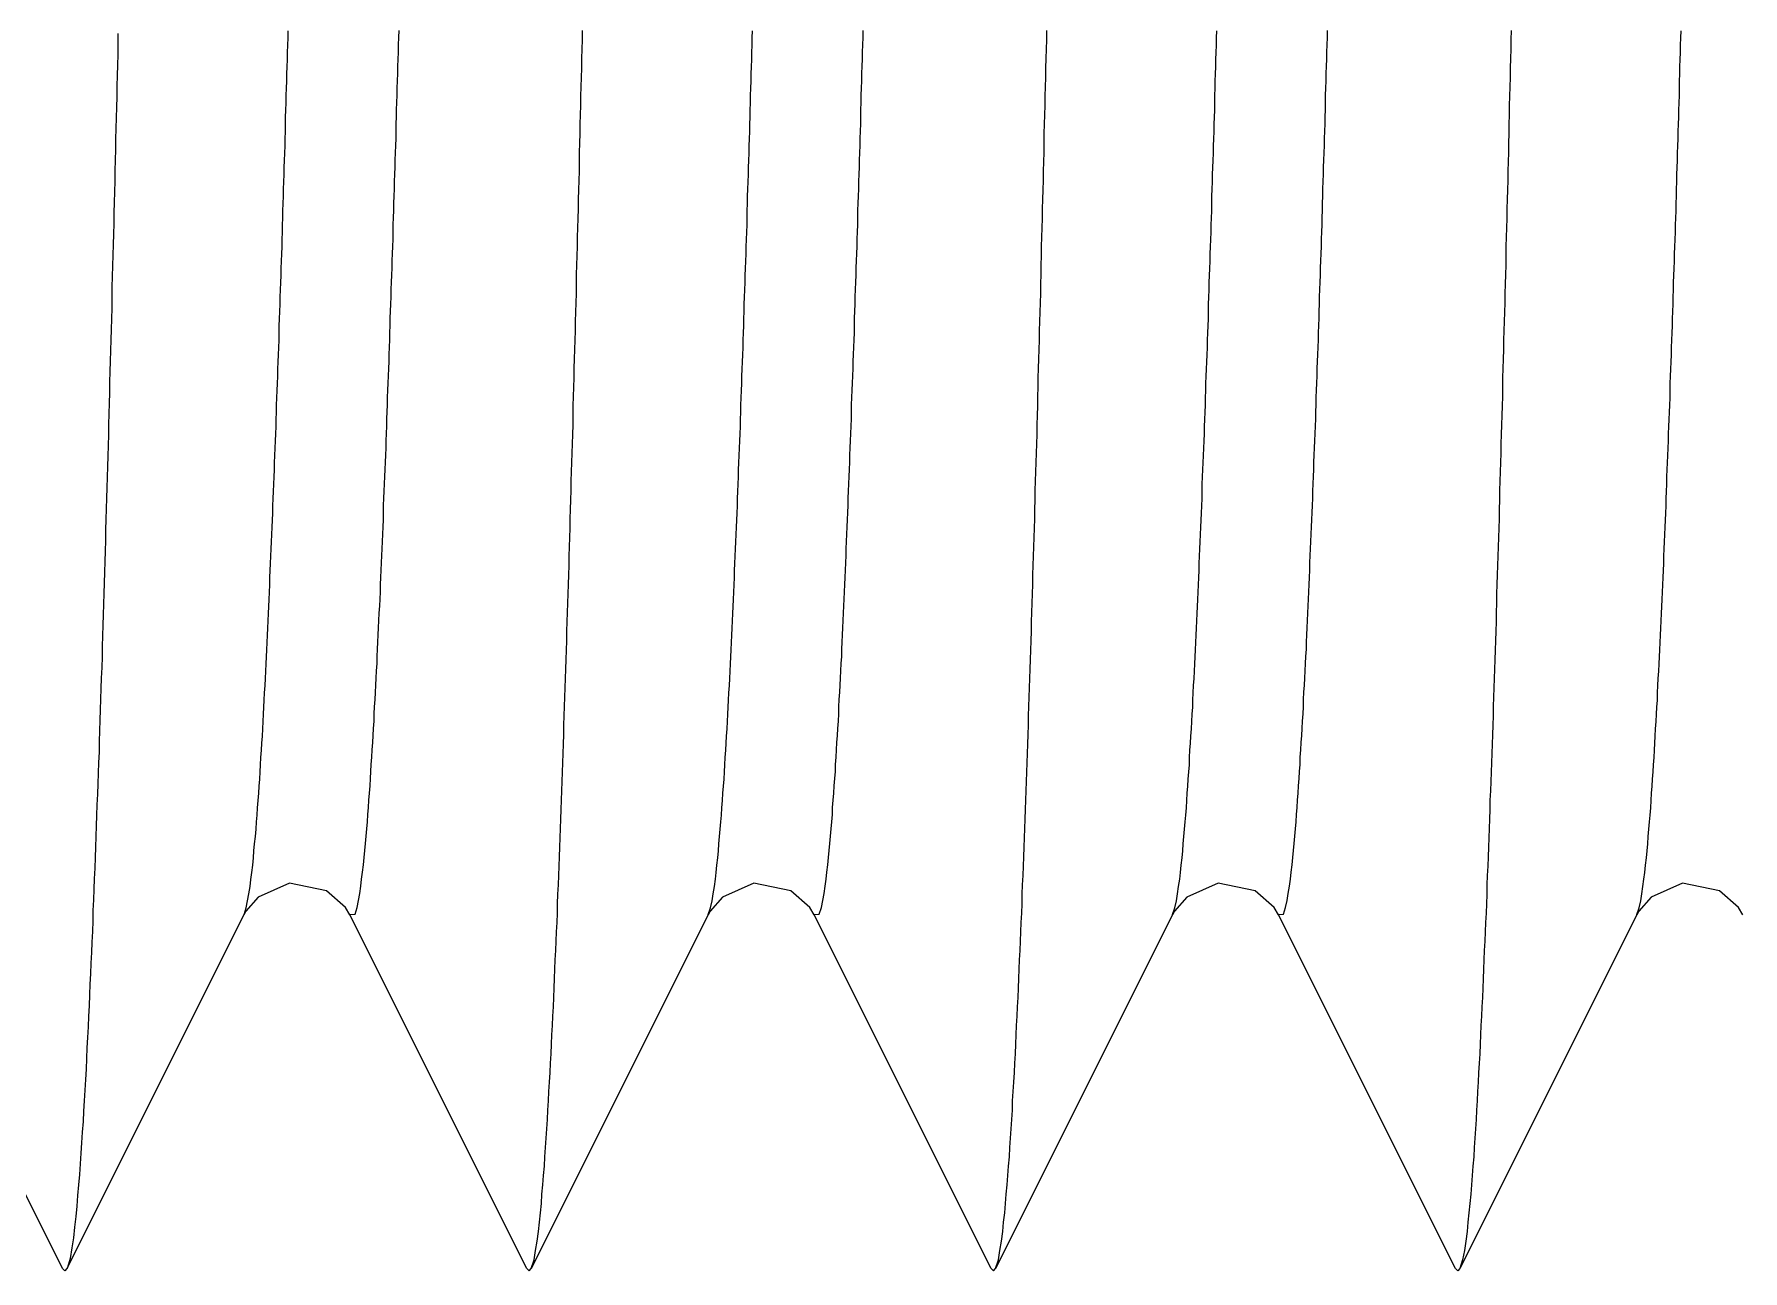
# Model space of a CAD drawing. Header units: millimetres. Extents: x 0 to 3800, y -67 to 2530.
# Drawn here: x 2230.05 to 2235.72, y 1448.59 to 1452.69 of the extents above; entities that cross this region are included whole.
import ezdxf

# ---------------------------------------------------------------- set-up
doc = ezdxf.new("R2010")
doc.units = ezdxf.units.MM
doc.layers.add('내부선 및 부속', color=4, linetype='Continuous')

msp = doc.modelspace()

# ---------------------------------------------------------------- linework, layer by layer
at = {"layer": '내부선 및 부속', "linetype": 'Continuous'}
for p, q in [((2230.1446, 1448.5943), (2229.5578, 1449.7674)), ((2230.7461, 1449.7674), (2230.1592, 1448.5943)), ((2231.6845, 1448.5943), (2231.0976, 1449.7674)), ((2232.2859, 1449.7674), (2231.6991, 1448.5943)), ((2233.2243, 1448.5943), (2232.6374, 1449.7674)), ((2233.8257, 1449.7674), (2233.2389, 1448.5943)), ((2234.7641, 1448.5943), (2234.1773, 1449.7674)), ((2235.3656, 1449.7674), (2234.7787, 1448.5943)), ((2230.1519, 1448.587), (2230.1446, 1448.5943)), ((2230.1592, 1448.5943), (2230.1519, 1448.587)), ((2231.6845, 1448.5943), (2231.6918, 1448.587)), ((2231.6918, 1448.587), (2231.6991, 1448.5943)), ((2233.2243, 1448.5943), (2233.2316, 1448.587)), ((2233.2316, 1448.587), (2233.2389, 1448.5943)), ((2234.7641, 1448.5943), (2234.7714, 1448.587)), ((2234.7787, 1448.5943), (2234.7714, 1448.587))]:
    msp.add_line(p, q, dxfattribs=at)
at = {"layer": '내부선 및 부속', "linetype": 'Continuous', "flags": 128}
for points in [[(2230.3286, 1452.6888), (2230.3286, 1452.6538), (2230.3276, 1452.6188), (2230.3266, 1452.5838), (2230.3256, 1452.5488), (2230.3246, 1452.5138), (2230.3246, 1452.4788), (2230.3236, 1452.4438), (2230.3226, 1452.4088), (2230.3216, 1452.3738), (2230.3206, 1452.3388), (2230.3206, 1452.3038), (2230.3196, 1452.2688), (2230.3186, 1452.2338), (2230.3176, 1452.1988), (2230.3176, 1452.1988), (2230.3166, 1452.1638), (2230.3156, 1452.1288), (2230.3146, 1452.0938), (2230.3146, 1452.0588), (2230.3136, 1452.0238), (2230.3126, 1451.9888), (2230.3116, 1451.9538), (2230.3106, 1451.9188), (2230.3096, 1451.8828), (2230.3086, 1451.8478), (2230.3086, 1451.8128), (2230.3076, 1451.7778), (2230.3066, 1451.7428), (2230.3056, 1451.7078), (2230.3046, 1451.6728), (2230.3036, 1451.6378), (2230.3026, 1451.6028), (2230.3016, 1451.5678), (2230.3006, 1451.5328), (2230.3006, 1451.4978), (2230.2996, 1451.4628), (2230.2986, 1451.4278), (2230.2976, 1451.3928), (2230.2966, 1451.3578), (2230.2956, 1451.3228), (2230.2946, 1451.2878), (2230.2936, 1451.2528), (2230.2926, 1451.2178), (2230.2916, 1451.1828), (2230.2906, 1451.1478), (2230.2896, 1451.1128), (2230.2886, 1451.0778), (2230.2876, 1451.0428), (2230.2866, 1451.0078), (2230.2856, 1450.9728), (2230.2846, 1450.9378), (2230.2836, 1450.9028), (2230.2826, 1450.8668), (2230.2816, 1450.8318), (2230.2806, 1450.7968), (2230.2796, 1450.7618), (2230.2786, 1450.7268), (2230.2776, 1450.6918), (2230.2766, 1450.6568), (2230.2756, 1450.6218), (2230.2746, 1450.5868), (2230.2726, 1450.5518), (2230.2716, 1450.5168), (2230.2706, 1450.4818), (2230.2696, 1450.4468), (2230.2686, 1450.4118), (2230.2676, 1450.3768), (2230.2666, 1450.3418), (2230.2656, 1450.3068), (2230.2636, 1450.2718), (2230.2626, 1450.2368), (2230.2616, 1450.2018), (2230.2606, 1450.1668), (2230.2586, 1450.1318), (2230.2576, 1450.0968), (2230.2566, 1450.0618), (2230.2556, 1450.0268), (2230.2536, 1449.9918), (2230.2526, 1449.9568), (2230.2516, 1449.9218), (2230.2496, 1449.8868), (2230.2486, 1449.8518), (2230.2476, 1449.8168), (2230.2456, 1449.7818), (2230.2446, 1449.7468), (2230.2436, 1449.7118), (2230.2416, 1449.6768), (2230.2406, 1449.6418), (2230.2386, 1449.6068), (2230.2376, 1449.5718), (2230.2356, 1449.5368), (2230.2346, 1449.5018), (2230.2326, 1449.4658), (2230.2306, 1449.4308), (2230.2296, 1449.3958), (2230.2276, 1449.3608), (2230.2256, 1449.3258), (2230.2236, 1449.2908), (2230.2226, 1449.2558), (2230.2206, 1449.2208), (2230.2186, 1449.1858), (2230.2166, 1449.1508), (2230.2146, 1449.1158), (2230.2126, 1449.0818), (2230.2096, 1449.0468), (2230.2076, 1449.0118), (2230.2056, 1448.9768), (2230.2026, 1448.9418), (2230.2006, 1448.9068), (2230.1976, 1448.8718), (2230.1946, 1448.8368), (2230.1916, 1448.8018), (2230.1886, 1448.7668), (2230.1846, 1448.7318), (2230.1806, 1448.6968), (2230.1806, 1448.6968), (2230.1756, 1448.6628), (2230.1696, 1448.6278), (2230.1596, 1448.5948), (2230.1596, 1448.5948)], [(2230.7466, 1449.7678), (2230.7536, 1449.7898), (2230.7586, 1449.8138), (2230.7626, 1449.8368), (2230.7666, 1449.8608), (2230.7696, 1449.8838), (2230.7726, 1449.9078), (2230.7756, 1449.9318), (2230.7776, 1449.9558), (2230.7796, 1449.9788), (2230.7816, 1450.0028), (2230.7846, 1450.0268), (2230.7866, 1450.0508), (2230.7876, 1450.0748), (2230.7896, 1450.0978), (2230.7916, 1450.1218), (2230.7936, 1450.1458), (2230.7956, 1450.1698), (2230.7966, 1450.1938), (2230.7986, 1450.2168), (2230.7996, 1450.2408), (2230.8016, 1450.2648), (2230.8026, 1450.2888), (2230.8046, 1450.3128), (2230.8056, 1450.3358), (2230.8076, 1450.3598), (2230.8086, 1450.3838), (2230.8096, 1450.4078), (2230.8116, 1450.4318), (2230.8126, 1450.4558), (2230.8136, 1450.4788), (2230.8146, 1450.5028), (2230.8166, 1450.5268), (2230.8176, 1450.5508), (2230.8186, 1450.5748), (2230.8196, 1450.5988), (2230.8206, 1450.6218), (2230.8226, 1450.6458), (2230.8236, 1450.6698), (2230.8246, 1450.6938), (2230.8256, 1450.7178), (2230.8266, 1450.7418), (2230.8276, 1450.7658), (2230.8286, 1450.7888), (2230.8296, 1450.8128), (2230.8306, 1450.8368), (2230.8316, 1450.8608), (2230.8326, 1450.8848), (2230.8336, 1450.9088), (2230.8346, 1450.9318), (2230.8356, 1450.9558), (2230.8366, 1450.9798), (2230.8376, 1451.0038), (2230.8386, 1451.0278), (2230.8396, 1451.0518), (2230.8406, 1451.0758), (2230.8416, 1451.0988), (2230.8426, 1451.1228), (2230.8436, 1451.1468), (2230.8446, 1451.1708), (2230.8456, 1451.1948), (2230.8466, 1451.2188), (2230.8476, 1451.2418), (2230.8476, 1451.2658), (2230.8486, 1451.2898), (2230.8496, 1451.3138), (2230.8506, 1451.3378), (2230.8516, 1451.3618), (2230.8526, 1451.3858), (2230.8536, 1451.4088), (2230.8546, 1451.4328), (2230.8546, 1451.4568), (2230.8556, 1451.4808), (2230.8566, 1451.5048), (2230.8576, 1451.5288), (2230.8586, 1451.5528), (2230.8586, 1451.5758), (2230.8596, 1451.5998), (2230.8606, 1451.6238), (2230.8616, 1451.6478), (2230.8626, 1451.6718), (2230.8626, 1451.6958), (2230.8636, 1451.7198), (2230.8646, 1451.7428), (2230.8656, 1451.7668), (2230.8666, 1451.7908), (2230.8666, 1451.8148), (2230.8676, 1451.8388), (2230.8686, 1451.8628), (2230.8696, 1451.8868), (2230.8696, 1451.9098), (2230.8706, 1451.9338), (2230.8716, 1451.9578), (2230.8726, 1451.9818), (2230.8726, 1452.0058), (2230.8736, 1452.0298), (2230.8746, 1452.0538), (2230.8756, 1452.0768), (2230.8756, 1452.1008), (2230.8766, 1452.1248), (2230.8776, 1452.1488), (2230.8776, 1452.1488), (2230.8776, 1452.1728), (2230.8786, 1452.1968), (2230.8796, 1452.2208), (2230.8796, 1452.2438), (2230.8806, 1452.2678), (2230.8816, 1452.2918), (2230.8826, 1452.3158), (2230.8826, 1452.3398), (2230.8836, 1452.3638), (2230.8846, 1452.3878), (2230.8846, 1452.4108), (2230.8856, 1452.4348), (2230.8866, 1452.4588), (2230.8866, 1452.4828), (2230.8876, 1452.5068), (2230.8886, 1452.5308), (2230.8886, 1452.5548), (2230.8896, 1452.5778), (2230.8906, 1452.6018), (2230.8906, 1452.6258), (2230.8916, 1452.6498), (2230.8926, 1452.6738), (2230.8926, 1452.6978)], [(2231.0976, 1449.7678), (2231.1146, 1449.7688), (2231.1216, 1449.7918), (2231.1266, 1449.8148), (2231.1306, 1449.8378), (2231.1336, 1449.8618), (2231.1366, 1449.8858), (2231.1396, 1449.9088), (2231.1426, 1449.9328), (2231.1446, 1449.9568), (2231.1476, 1449.9808), (2231.1496, 1450.0038), (2231.1516, 1450.0278), (2231.1536, 1450.0518), (2231.1556, 1450.0758), (2231.1576, 1450.0998), (2231.1596, 1450.1228), (2231.1606, 1450.1468), (2231.1626, 1450.1708), (2231.1646, 1450.1948), (2231.1656, 1450.2188), (2231.1676, 1450.2418), (2231.1686, 1450.2658), (2231.1706, 1450.2898), (2231.1716, 1450.3138), (2231.1736, 1450.3378), (2231.1746, 1450.3618), (2231.1756, 1450.3848), (2231.1776, 1450.4088), (2231.1786, 1450.4328), (2231.1796, 1450.4568), (2231.1816, 1450.4808), (2231.1826, 1450.5038), (2231.1836, 1450.5278), (2231.1846, 1450.5518), (2231.1856, 1450.5758), (2231.1876, 1450.5998), (2231.1886, 1450.6238), (2231.1896, 1450.6478), (2231.1906, 1450.6708), (2231.1916, 1450.6948), (2231.1926, 1450.7188), (2231.1936, 1450.7428), (2231.1946, 1450.7668), (2231.1966, 1450.7908), (2231.1976, 1450.8138), (2231.1986, 1450.8378), (2231.1996, 1450.8618), (2231.2006, 1450.8858), (2231.2016, 1450.9098), (2231.2026, 1450.9338), (2231.2036, 1450.9578), (2231.2046, 1450.9808), (2231.2056, 1451.0048), (2231.2066, 1451.0288), (2231.2076, 1451.0528), (2231.2086, 1451.0768), (2231.2086, 1451.1008), (2231.2096, 1451.1238), (2231.2106, 1451.1478), (2231.2116, 1451.1718), (2231.2126, 1451.1958), (2231.2136, 1451.2198), (2231.2146, 1451.2438), (2231.2156, 1451.2678), (2231.2166, 1451.2908), (2231.2176, 1451.3148), (2231.2176, 1451.3388), (2231.2186, 1451.3628), (2231.2196, 1451.3868), (2231.2206, 1451.4108), (2231.2216, 1451.4348), (2231.2226, 1451.4578), (2231.2226, 1451.4818), (2231.2236, 1451.5058), (2231.2246, 1451.5298), (2231.2256, 1451.5538), (2231.2266, 1451.5778), (2231.2276, 1451.6008), (2231.2276, 1451.6248), (2231.2286, 1451.6488), (2231.2296, 1451.6728), (2231.2306, 1451.6968), (2231.2316, 1451.7208), (2231.2316, 1451.7448), (2231.2326, 1451.7678), (2231.2336, 1451.7918), (2231.2346, 1451.8158), (2231.2346, 1451.8398), (2231.2356, 1451.8638), (2231.2366, 1451.8878), (2231.2376, 1451.9118), (2231.2376, 1451.9348), (2231.2386, 1451.9588), (2231.2396, 1451.9828), (2231.2406, 1452.0068), (2231.2406, 1452.0308), (2231.2416, 1452.0548), (2231.2426, 1452.0788), (2231.2436, 1452.1018), (2231.2436, 1452.1258), (2231.2436, 1452.1258), (2231.2446, 1452.1498), (2231.2456, 1452.1738), (2231.2456, 1452.1978), (2231.2466, 1452.2218), (2231.2476, 1452.2458), (2231.2476, 1452.2688), (2231.2486, 1452.2928), (2231.2496, 1452.3168), (2231.2506, 1452.3408), (2231.2506, 1452.3648), (2231.2516, 1452.3888), (2231.2526, 1452.4128), (2231.2526, 1452.4358), (2231.2536, 1452.4598), (2231.2546, 1452.4838), (2231.2546, 1452.5078), (2231.2556, 1452.5318), (2231.2566, 1452.5558), (2231.2566, 1452.5798), (2231.2576, 1452.6028), (2231.2586, 1452.6268), (2231.2586, 1452.6508), (2231.2596, 1452.6748), (2231.2606, 1452.6988)], [(2231.6986, 1448.5948), (2231.7086, 1448.6238), (2231.7136, 1448.6548), (2231.7186, 1448.6858), (2231.7226, 1448.7168), (2231.7266, 1448.7478), (2231.7296, 1448.7788), (2231.7326, 1448.8098), (2231.7346, 1448.8408), (2231.7376, 1448.8718), (2231.7396, 1448.9028), (2231.7426, 1448.9338), (2231.7446, 1448.9648), (2231.7466, 1448.9958), (2231.7486, 1449.0268), (2231.7506, 1449.0578), (2231.7526, 1449.0888), (2231.7546, 1449.1198), (2231.7566, 1449.1508), (2231.7576, 1449.1818), (2231.7596, 1449.2128), (2231.7616, 1449.2448), (2231.7626, 1449.2758), (2231.7646, 1449.3068), (2231.7666, 1449.3378), (2231.7676, 1449.3688), (2231.7696, 1449.3998), (2231.7706, 1449.4308), (2231.7726, 1449.4618), (2231.7736, 1449.4928), (2231.7746, 1449.5238), (2231.7766, 1449.5558), (2231.7776, 1449.5868), (2231.7786, 1449.6178), (2231.7806, 1449.6488), (2231.7816, 1449.6798), (2231.7826, 1449.7108), (2231.7846, 1449.7418), (2231.7856, 1449.7728), (2231.7866, 1449.8038), (2231.7876, 1449.8358), (2231.7896, 1449.8668), (2231.7906, 1449.8978), (2231.7916, 1449.9288), (2231.7926, 1449.9598), (2231.7936, 1449.9908), (2231.7946, 1450.0218), (2231.7966, 1450.0528), (2231.7976, 1450.0838), (2231.7986, 1450.1158), (2231.7996, 1450.1468), (2231.8006, 1450.1778), (2231.8016, 1450.2088), (2231.8026, 1450.2398), (2231.8036, 1450.2708), (2231.8046, 1450.3018), (2231.8056, 1450.3328), (2231.8066, 1450.3648), (2231.8076, 1450.3958), (2231.8086, 1450.4268), (2231.8096, 1450.4578), (2231.8106, 1450.4888), (2231.8116, 1450.5198), (2231.8126, 1450.5508), (2231.8136, 1450.5818), (2231.8146, 1450.6138), (2231.8156, 1450.6448), (2231.8166, 1450.6758), (2231.8176, 1450.7068), (2231.8186, 1450.7378), (2231.8196, 1450.7688), (2231.8206, 1450.7998), (2231.8216, 1450.8308), (2231.8226, 1450.8618), (2231.8236, 1450.8938), (2231.8246, 1450.9248), (2231.8246, 1450.9558), (2231.8256, 1450.9868), (2231.8266, 1451.0178), (2231.8276, 1451.0488), (2231.8286, 1451.0798), (2231.8296, 1451.1108), (2231.8306, 1451.1428), (2231.8316, 1451.1738), (2231.8316, 1451.2048), (2231.8326, 1451.2358), (2231.8336, 1451.2668), (2231.8346, 1451.2978), (2231.8356, 1451.3288), (2231.8366, 1451.3598), (2231.8376, 1451.3918), (2231.8376, 1451.4228), (2231.8386, 1451.4538), (2231.8396, 1451.4848), (2231.8406, 1451.5158), (2231.8416, 1451.5468), (2231.8416, 1451.5778), (2231.8426, 1451.6098), (2231.8436, 1451.6408), (2231.8446, 1451.6718), (2231.8456, 1451.7028), (2231.8456, 1451.7028), (2231.8456, 1451.7338), (2231.8466, 1451.7648), (2231.8476, 1451.7958), (2231.8486, 1451.8268), (2231.8496, 1451.8588), (2231.8496, 1451.8898), (2231.8506, 1451.9208), (2231.8516, 1451.9518), (2231.8526, 1451.9828), (2231.8526, 1452.0138), (2231.8536, 1452.0448), (2231.8546, 1452.0758), (2231.8556, 1452.1078), (2231.8556, 1452.1388), (2231.8566, 1452.1698), (2231.8576, 1452.2008), (2231.8586, 1452.2318), (2231.8586, 1452.2628), (2231.8596, 1452.2938), (2231.8606, 1452.3248), (2231.8616, 1452.3568), (2231.8616, 1452.3878), (2231.8626, 1452.4188), (2231.8636, 1452.4498), (2231.8636, 1452.4808), (2231.8646, 1452.5118), (2231.8656, 1452.5428), (2231.8666, 1452.5738), (2231.8666, 1452.6058), (2231.8676, 1452.6368), (2231.8686, 1452.6678), (2231.8686, 1452.6988)], [(2232.2856, 1449.7678), (2232.2936, 1449.7898), (2232.2986, 1449.8138), (2232.3026, 1449.8368), (2232.3066, 1449.8608), (2232.3096, 1449.8848), (2232.3126, 1449.9078), (2232.3146, 1449.9318), (2232.3176, 1449.9558), (2232.3196, 1449.9788), (2232.3216, 1450.0028), (2232.3236, 1450.0268), (2232.3256, 1450.0508), (2232.3276, 1450.0748), (2232.3296, 1450.0978), (2232.3316, 1450.1218), (2232.3336, 1450.1458), (2232.3346, 1450.1698), (2232.3366, 1450.1938), (2232.3386, 1450.2168), (2232.3396, 1450.2408), (2232.3416, 1450.2648), (2232.3426, 1450.2888), (2232.3446, 1450.3128), (2232.3456, 1450.3358), (2232.3466, 1450.3598), (2232.3486, 1450.3838), (2232.3496, 1450.4078), (2232.3506, 1450.4318), (2232.3526, 1450.4558), (2232.3536, 1450.4788), (2232.3546, 1450.5028), (2232.3566, 1450.5268), (2232.3576, 1450.5508), (2232.3586, 1450.5748), (2232.3596, 1450.5988), (2232.3606, 1450.6218), (2232.3616, 1450.6458), (2232.3636, 1450.6698), (2232.3646, 1450.6938), (2232.3656, 1450.7178), (2232.3666, 1450.7418), (2232.3676, 1450.7658), (2232.3686, 1450.7888), (2232.3696, 1450.8128), (2232.3706, 1450.8368), (2232.3716, 1450.8608), (2232.3726, 1450.8848), (2232.3736, 1450.9088), (2232.3746, 1450.9318), (2232.3756, 1450.9558), (2232.3766, 1450.9798), (2232.3776, 1451.0038), (2232.3786, 1451.0278), (2232.3796, 1451.0518), (2232.3806, 1451.0758), (2232.3816, 1451.0988), (2232.3826, 1451.1228), (2232.3836, 1451.1468), (2232.3846, 1451.1708), (2232.3856, 1451.1948), (2232.3866, 1451.2188), (2232.3866, 1451.2418), (2232.3876, 1451.2658), (2232.3886, 1451.2898), (2232.3896, 1451.3138), (2232.3906, 1451.3378), (2232.3916, 1451.3618), (2232.3926, 1451.3858), (2232.3926, 1451.4088), (2232.3936, 1451.4328), (2232.3946, 1451.4568), (2232.3956, 1451.4808), (2232.3966, 1451.5048), (2232.3976, 1451.5288), (2232.3976, 1451.5528), (2232.3986, 1451.5758), (2232.3996, 1451.5998), (2232.4006, 1451.6238), (2232.4016, 1451.6478), (2232.4016, 1451.6718), (2232.4026, 1451.6958), (2232.4036, 1451.7198), (2232.4046, 1451.7428), (2232.4056, 1451.7668), (2232.4056, 1451.7908), (2232.4066, 1451.8148), (2232.4076, 1451.8388), (2232.4086, 1451.8628), (2232.4086, 1451.8868), (2232.4096, 1451.9098), (2232.4106, 1451.9338), (2232.4116, 1451.9578), (2232.4116, 1451.9818), (2232.4126, 1452.0058), (2232.4136, 1452.0298), (2232.4146, 1452.0538), (2232.4146, 1452.0768), (2232.4156, 1452.1008), (2232.4166, 1452.1248), (2232.4166, 1452.1488), (2232.4166, 1452.1488), (2232.4176, 1452.1728), (2232.4186, 1452.1968), (2232.4196, 1452.2208), (2232.4196, 1452.2438), (2232.4206, 1452.2678), (2232.4216, 1452.2918), (2232.4216, 1452.3158), (2232.4226, 1452.3398), (2232.4236, 1452.3638), (2232.4236, 1452.3878), (2232.4246, 1452.4108), (2232.4256, 1452.4348), (2232.4266, 1452.4588), (2232.4266, 1452.4828), (2232.4276, 1452.5068), (2232.4286, 1452.5308), (2232.4286, 1452.5548), (2232.4296, 1452.5778), (2232.4306, 1452.6018), (2232.4306, 1452.6258), (2232.4316, 1452.6498), (2232.4316, 1452.6738), (2232.4326, 1452.6978)], [(2232.6376, 1449.7678), (2232.6536, 1449.7688), (2232.6616, 1449.7918), (2232.6666, 1449.8148), (2232.6706, 1449.8378), (2232.6736, 1449.8618), (2232.6766, 1449.8858), (2232.6796, 1449.9088), (2232.6826, 1449.9328), (2232.6846, 1449.9568), (2232.6866, 1449.9808), (2232.6896, 1450.0038), (2232.6916, 1450.0278), (2232.6936, 1450.0518), (2232.6956, 1450.0758), (2232.6976, 1450.0998), (2232.6986, 1450.1228), (2232.7006, 1450.1468), (2232.7026, 1450.1708), (2232.7036, 1450.1948), (2232.7056, 1450.2188), (2232.7076, 1450.2418), (2232.7086, 1450.2658), (2232.7106, 1450.2898), (2232.7116, 1450.3138), (2232.7126, 1450.3378), (2232.7146, 1450.3618), (2232.7156, 1450.3848), (2232.7176, 1450.4088), (2232.7186, 1450.4328), (2232.7196, 1450.4568), (2232.7206, 1450.4808), (2232.7226, 1450.5048), (2232.7236, 1450.5278), (2232.7246, 1450.5518), (2232.7256, 1450.5758), (2232.7266, 1450.5998), (2232.7286, 1450.6238), (2232.7296, 1450.6478), (2232.7306, 1450.6708), (2232.7316, 1450.6948), (2232.7326, 1450.7188), (2232.7336, 1450.7428), (2232.7346, 1450.7668), (2232.7356, 1450.7908), (2232.7366, 1450.8138), (2232.7376, 1450.8378), (2232.7386, 1450.8618), (2232.7406, 1450.8858), (2232.7416, 1450.9098), (2232.7426, 1450.9338), (2232.7436, 1450.9578), (2232.7436, 1450.9808), (2232.7446, 1451.0048), (2232.7456, 1451.0288), (2232.7466, 1451.0528), (2232.7476, 1451.0768), (2232.7486, 1451.1008), (2232.7496, 1451.1238), (2232.7506, 1451.1478), (2232.7516, 1451.1718), (2232.7526, 1451.1958), (2232.7536, 1451.2198), (2232.7546, 1451.2438), (2232.7556, 1451.2678), (2232.7556, 1451.2908), (2232.7566, 1451.3148), (2232.7576, 1451.3388), (2232.7586, 1451.3628), (2232.7596, 1451.3868), (2232.7606, 1451.4108), (2232.7616, 1451.4348), (2232.7616, 1451.4578), (2232.7626, 1451.4818), (2232.7636, 1451.5058), (2232.7646, 1451.5298), (2232.7656, 1451.5538), (2232.7666, 1451.5778), (2232.7666, 1451.6018), (2232.7676, 1451.6248), (2232.7686, 1451.6488), (2232.7696, 1451.6728), (2232.7706, 1451.6968), (2232.7706, 1451.7208), (2232.7716, 1451.7448), (2232.7726, 1451.7678), (2232.7736, 1451.7918), (2232.7736, 1451.8158), (2232.7746, 1451.8398), (2232.7756, 1451.8638), (2232.7766, 1451.8878), (2232.7766, 1451.9118), (2232.7776, 1451.9348), (2232.7786, 1451.9588), (2232.7796, 1451.9828), (2232.7796, 1452.0068), (2232.7806, 1452.0308), (2232.7816, 1452.0548), (2232.7826, 1452.0788), (2232.7826, 1452.1018), (2232.7836, 1452.1258), (2232.7836, 1452.1258), (2232.7846, 1452.1498), (2232.7856, 1452.1738), (2232.7856, 1452.1978), (2232.7866, 1452.2218), (2232.7876, 1452.2458), (2232.7876, 1452.2688), (2232.7886, 1452.2928), (2232.7896, 1452.3168), (2232.7896, 1452.3408), (2232.7906, 1452.3648), (2232.7916, 1452.3888), (2232.7916, 1452.4128), (2232.7926, 1452.4358), (2232.7936, 1452.4598), (2232.7936, 1452.4838), (2232.7946, 1452.5078), (2232.7956, 1452.5318), (2232.7956, 1452.5558), (2232.7966, 1452.5798), (2232.7976, 1452.6038), (2232.7976, 1452.6268), (2232.7986, 1452.6508), (2232.7996, 1452.6748), (2232.7996, 1452.6988)], [(2233.2386, 1448.5948), (2233.2486, 1448.6238), (2233.2536, 1448.6548), (2233.2586, 1448.6858), (2233.2626, 1448.7168), (2233.2656, 1448.7478), (2233.2696, 1448.7788), (2233.2716, 1448.8098), (2233.2746, 1448.8408), (2233.2776, 1448.8718), (2233.2796, 1448.9028), (2233.2816, 1448.9338), (2233.2846, 1448.9648), (2233.2866, 1448.9958), (2233.2886, 1449.0268), (2233.2906, 1449.0578), (2233.2926, 1449.0888), (2233.2946, 1449.1198), (2233.2956, 1449.1508), (2233.2976, 1449.1818), (2233.2996, 1449.2128), (2233.3016, 1449.2448), (2233.3026, 1449.2758), (2233.3046, 1449.3068), (2233.3056, 1449.3378), (2233.3076, 1449.3688), (2233.3086, 1449.3998), (2233.3106, 1449.4308), (2233.3116, 1449.4618), (2233.3136, 1449.4928), (2233.3146, 1449.5238), (2233.3166, 1449.5558), (2233.3176, 1449.5868), (2233.3186, 1449.6178), (2233.3206, 1449.6488), (2233.3216, 1449.6798), (2233.3226, 1449.7108), (2233.3236, 1449.7418), (2233.3256, 1449.7728), (2233.3266, 1449.8038), (2233.3276, 1449.8358), (2233.3286, 1449.8668), (2233.3306, 1449.8978), (2233.3316, 1449.9288), (2233.3326, 1449.9598), (2233.3336, 1449.9908), (2233.3346, 1450.0218), (2233.3356, 1450.0528), (2233.3366, 1450.0838), (2233.3386, 1450.1158), (2233.3396, 1450.1468), (2233.3406, 1450.1778), (2233.3416, 1450.2088), (2233.3426, 1450.2398), (2233.3436, 1450.2708), (2233.3446, 1450.3018), (2233.3456, 1450.3328), (2233.3466, 1450.3648), (2233.3476, 1450.3958), (2233.3486, 1450.4268), (2233.3496, 1450.4578), (2233.3506, 1450.4888), (2233.3516, 1450.5198), (2233.3526, 1450.5508), (2233.3536, 1450.5818), (2233.3546, 1450.6138), (2233.3556, 1450.6448), (2233.3566, 1450.6758), (2233.3576, 1450.7068), (2233.3586, 1450.7378), (2233.3596, 1450.7688), (2233.3606, 1450.7998), (2233.3616, 1450.8308), (2233.3626, 1450.8618), (2233.3626, 1450.8938), (2233.3636, 1450.9248), (2233.3646, 1450.9558), (2233.3656, 1450.9868), (2233.3666, 1451.0178), (2233.3676, 1451.0488), (2233.3686, 1451.0798), (2233.3696, 1451.1108), (2233.3706, 1451.1428), (2233.3706, 1451.1738), (2233.3716, 1451.2048), (2233.3726, 1451.2358), (2233.3736, 1451.2668), (2233.3746, 1451.2978), (2233.3756, 1451.3288), (2233.3766, 1451.3598), (2233.3766, 1451.3918), (2233.3776, 1451.4228), (2233.3786, 1451.4538), (2233.3796, 1451.4848), (2233.3806, 1451.5158), (2233.3806, 1451.5468), (2233.3816, 1451.5778), (2233.3826, 1451.6098), (2233.3836, 1451.6408), (2233.3846, 1451.6718), (2233.3846, 1451.7028), (2233.3846, 1451.7028), (2233.3856, 1451.7338), (2233.3866, 1451.7648), (2233.3876, 1451.7958), (2233.3886, 1451.8268), (2233.3886, 1451.8588), (2233.3896, 1451.8898), (2233.3906, 1451.9208), (2233.3916, 1451.9518), (2233.3916, 1451.9828), (2233.3926, 1452.0138), (2233.3936, 1452.0448), (2233.3946, 1452.0758), (2233.3946, 1452.1078), (2233.3956, 1452.1388), (2233.3966, 1452.1698), (2233.3976, 1452.2008), (2233.3976, 1452.2318), (2233.3986, 1452.2628), (2233.3996, 1452.2938), (2233.4006, 1452.3248), (2233.4006, 1452.3568), (2233.4016, 1452.3878), (2233.4026, 1452.4188), (2233.4036, 1452.4498), (2233.4036, 1452.4808), (2233.4046, 1452.5118), (2233.4056, 1452.5428), (2233.4056, 1452.5738), (2233.4066, 1452.6058), (2233.4076, 1452.6368), (2233.4086, 1452.6678), (2233.4086, 1452.6988)], [(2233.8256, 1449.7678), (2233.8336, 1449.7898), (2233.8386, 1449.8138), (2233.8426, 1449.8368), (2233.8456, 1449.8608), (2233.8496, 1449.8848), (2233.8526, 1449.9078), (2233.8546, 1449.9318), (2233.8576, 1449.9558), (2233.8596, 1449.9788), (2233.8616, 1450.0028), (2233.8636, 1450.0268), (2233.8656, 1450.0508), (2233.8676, 1450.0748), (2233.8696, 1450.0978), (2233.8716, 1450.1218), (2233.8736, 1450.1458), (2233.8746, 1450.1698), (2233.8766, 1450.1938), (2233.8776, 1450.2168), (2233.8796, 1450.2408), (2233.8816, 1450.2648), (2233.8826, 1450.2888), (2233.8836, 1450.3128), (2233.8856, 1450.3358), (2233.8866, 1450.3598), (2233.8886, 1450.3838), (2233.8896, 1450.4078), (2233.8906, 1450.4318), (2233.8926, 1450.4558), (2233.8936, 1450.4788), (2233.8946, 1450.5028), (2233.8956, 1450.5268), (2233.8976, 1450.5508), (2233.8986, 1450.5748), (2233.8996, 1450.5988), (2233.9006, 1450.6218), (2233.9016, 1450.6458), (2233.9026, 1450.6698), (2233.9046, 1450.6938), (2233.9056, 1450.7178), (2233.9066, 1450.7418), (2233.9076, 1450.7658), (2233.9086, 1450.7888), (2233.9096, 1450.8128), (2233.9106, 1450.8368), (2233.9116, 1450.8608), (2233.9126, 1450.8848), (2233.9136, 1450.9088), (2233.9146, 1450.9318), (2233.9156, 1450.9558), (2233.9166, 1450.9798), (2233.9176, 1451.0038), (2233.9186, 1451.0278), (2233.9196, 1451.0518), (2233.9206, 1451.0758), (2233.9216, 1451.0988), (2233.9226, 1451.1228), (2233.9236, 1451.1468), (2233.9246, 1451.1708), (2233.9246, 1451.1948), (2233.9256, 1451.2188), (2233.9266, 1451.2428), (2233.9276, 1451.2658), (2233.9286, 1451.2898), (2233.9296, 1451.3138), (2233.9306, 1451.3378), (2233.9316, 1451.3618), (2233.9316, 1451.3858), (2233.9326, 1451.4088), (2233.9336, 1451.4328), (2233.9346, 1451.4568), (2233.9356, 1451.4808), (2233.9366, 1451.5048), (2233.9366, 1451.5288), (2233.9376, 1451.5528), (2233.9386, 1451.5758), (2233.9396, 1451.5998), (2233.9406, 1451.6238), (2233.9416, 1451.6478), (2233.9416, 1451.6718), (2233.9426, 1451.6958), (2233.9436, 1451.7198), (2233.9446, 1451.7428), (2233.9446, 1451.7668), (2233.9456, 1451.7908), (2233.9466, 1451.8148), (2233.9476, 1451.8388), (2233.9476, 1451.8628), (2233.9486, 1451.8868), (2233.9496, 1451.9098), (2233.9506, 1451.9338), (2233.9506, 1451.9578), (2233.9516, 1451.9818), (2233.9526, 1452.0058), (2233.9536, 1452.0298), (2233.9536, 1452.0538), (2233.9546, 1452.0768), (2233.9556, 1452.1008), (2233.9566, 1452.1248), (2233.9566, 1452.1488), (2233.9566, 1452.1488), (2233.9576, 1452.1728), (2233.9586, 1452.1968), (2233.9586, 1452.2208), (2233.9596, 1452.2438), (2233.9606, 1452.2678), (2233.9616, 1452.2918), (2233.9616, 1452.3158), (2233.9626, 1452.3398), (2233.9636, 1452.3638), (2233.9636, 1452.3878), (2233.9646, 1452.4108), (2233.9656, 1452.4348), (2233.9656, 1452.4588), (2233.9666, 1452.4828), (2233.9676, 1452.5068), (2233.9676, 1452.5308), (2233.9686, 1452.5548), (2233.9696, 1452.5778), (2233.9696, 1452.6018), (2233.9706, 1452.6258), (2233.9716, 1452.6498), (2233.9716, 1452.6738), (2233.9726, 1452.6978)], [(2234.1776, 1449.7678), (2234.1936, 1449.7688), (2234.2006, 1449.7918), (2234.2056, 1449.8148), (2234.2096, 1449.8378), (2234.2136, 1449.8618), (2234.2166, 1449.8858), (2234.2196, 1449.9088), (2234.2226, 1449.9328), (2234.2246, 1449.9568), (2234.2266, 1449.9808), (2234.2296, 1450.0038), (2234.2316, 1450.0278), (2234.2336, 1450.0518), (2234.2356, 1450.0758), (2234.2366, 1450.0998), (2234.2386, 1450.1228), (2234.2406, 1450.1468), (2234.2426, 1450.1708), (2234.2436, 1450.1948), (2234.2456, 1450.2188), (2234.2466, 1450.2418), (2234.2486, 1450.2658), (2234.2496, 1450.2898), (2234.2516, 1450.3138), (2234.2526, 1450.3378), (2234.2546, 1450.3618), (2234.2556, 1450.3848), (2234.2566, 1450.4088), (2234.2586, 1450.4328), (2234.2596, 1450.4568), (2234.2606, 1450.4808), (2234.2616, 1450.5048), (2234.2636, 1450.5278), (2234.2646, 1450.5518), (2234.2656, 1450.5758), (2234.2666, 1450.5998), (2234.2676, 1450.6238), (2234.2696, 1450.6478), (2234.2706, 1450.6708), (2234.2716, 1450.6948), (2234.2726, 1450.7188), (2234.2736, 1450.7428), (2234.2746, 1450.7668), (2234.2756, 1450.7908), (2234.2766, 1450.8138), (2234.2776, 1450.8378), (2234.2786, 1450.8618), (2234.2796, 1450.8858), (2234.2806, 1450.9098), (2234.2816, 1450.9338), (2234.2826, 1450.9578), (2234.2836, 1450.9808), (2234.2846, 1451.0048), (2234.2856, 1451.0288), (2234.2866, 1451.0528), (2234.2876, 1451.0768), (2234.2886, 1451.1008), (2234.2896, 1451.1238), (2234.2906, 1451.1478), (2234.2916, 1451.1718), (2234.2926, 1451.1958), (2234.2936, 1451.2198), (2234.2946, 1451.2438), (2234.2946, 1451.2678), (2234.2956, 1451.2908), (2234.2966, 1451.3148), (2234.2976, 1451.3388), (2234.2986, 1451.3628), (2234.2996, 1451.3868), (2234.3006, 1451.4108), (2234.3006, 1451.4348), (2234.3016, 1451.4578), (2234.3026, 1451.4818), (2234.3036, 1451.5058), (2234.3046, 1451.5298), (2234.3056, 1451.5538), (2234.3056, 1451.5778), (2234.3066, 1451.6018), (2234.3076, 1451.6248), (2234.3086, 1451.6488), (2234.3096, 1451.6728), (2234.3096, 1451.6968), (2234.3106, 1451.7208), (2234.3116, 1451.7448), (2234.3126, 1451.7678), (2234.3136, 1451.7918), (2234.3136, 1451.8158), (2234.3146, 1451.8398), (2234.3156, 1451.8638), (2234.3166, 1451.8878), (2234.3166, 1451.9118), (2234.3176, 1451.9348), (2234.3186, 1451.9588), (2234.3196, 1451.9828), (2234.3196, 1452.0068), (2234.3206, 1452.0308), (2234.3216, 1452.0548), (2234.3216, 1452.0788), (2234.3226, 1452.1018), (2234.3236, 1452.1258), (2234.3236, 1452.1258), (2234.3246, 1452.1498), (2234.3246, 1452.1738), (2234.3256, 1452.1978), (2234.3266, 1452.2218), (2234.3266, 1452.2458), (2234.3276, 1452.2688), (2234.3286, 1452.2928), (2234.3296, 1452.3168), (2234.3296, 1452.3408), (2234.3306, 1452.3648), (2234.3316, 1452.3888), (2234.3316, 1452.4128), (2234.3326, 1452.4358), (2234.3336, 1452.4598), (2234.3336, 1452.4838), (2234.3346, 1452.5078), (2234.3356, 1452.5318), (2234.3356, 1452.5558), (2234.3366, 1452.5798), (2234.3376, 1452.6038), (2234.3376, 1452.6268), (2234.3386, 1452.6508), (2234.3396, 1452.6748), (2234.3396, 1452.6988)], [(2234.9486, 1452.6988), (2234.9476, 1452.6678), (2234.9476, 1452.6368), (2234.9466, 1452.6058), (2234.9456, 1452.5738), (2234.9456, 1452.5428), (2234.9446, 1452.5118), (2234.9436, 1452.4808), (2234.9426, 1452.4498), (2234.9426, 1452.4188), (2234.9416, 1452.3878), (2234.9406, 1452.3568), (2234.9396, 1452.3248), (2234.9396, 1452.2938), (2234.9386, 1452.2628), (2234.9376, 1452.2318), (2234.9376, 1452.2008), (2234.9366, 1452.1698), (2234.9356, 1452.1388), (2234.9346, 1452.1078), (2234.9346, 1452.0758), (2234.9336, 1452.0448), (2234.9326, 1452.0138), (2234.9316, 1451.9828), (2234.9316, 1451.9518), (2234.9306, 1451.9208), (2234.9296, 1451.8898), (2234.9286, 1451.8578), (2234.9276, 1451.8268), (2234.9276, 1451.7958), (2234.9266, 1451.7648), (2234.9256, 1451.7338), (2234.9246, 1451.7028), (2234.9236, 1451.6718), (2234.9236, 1451.6408), (2234.9226, 1451.6088), (2234.9216, 1451.5778), (2234.9206, 1451.5468), (2234.9196, 1451.5158), (2234.9196, 1451.4848), (2234.9186, 1451.4538), (2234.9176, 1451.4228), (2234.9166, 1451.3918), (2234.9156, 1451.3598), (2234.9146, 1451.3288), (2234.9146, 1451.2978), (2234.9136, 1451.2668), (2234.9126, 1451.2358), (2234.9116, 1451.2048), (2234.9106, 1451.1738), (2234.9096, 1451.1428), (2234.9086, 1451.1108), (2234.9086, 1451.0798), (2234.9076, 1451.0488), (2234.9066, 1451.0178), (2234.9056, 1450.9868), (2234.9046, 1450.9558), (2234.9036, 1450.9248), (2234.9026, 1450.8938), (2234.9016, 1450.8618), (2234.9006, 1450.8308), (2234.9006, 1450.7998), (2234.8996, 1450.7688), (2234.8986, 1450.7378), (2234.8976, 1450.7068), (2234.8966, 1450.6758), (2234.8956, 1450.6448), (2234.8946, 1450.6128), (2234.8936, 1450.5818), (2234.8926, 1450.5508), (2234.8916, 1450.5198), (2234.8906, 1450.4888), (2234.8896, 1450.4578), (2234.8886, 1450.4268), (2234.8876, 1450.3958), (2234.8866, 1450.3638), (2234.8856, 1450.3328), (2234.8846, 1450.3018), (2234.8846, 1450.3018), (2234.8836, 1450.2708), (2234.8826, 1450.2398), (2234.8816, 1450.2088), (2234.8806, 1450.1778), (2234.8786, 1450.1468), (2234.8776, 1450.1158), (2234.8766, 1450.0838), (2234.8756, 1450.0528), (2234.8746, 1450.0218), (2234.8736, 1449.9908), (2234.8726, 1449.9598), (2234.8716, 1449.9288), (2234.8696, 1449.8978), (2234.8686, 1449.8668), (2234.8676, 1449.8348), (2234.8666, 1449.8038), (2234.8656, 1449.7728), (2234.8636, 1449.7418), (2234.8626, 1449.7108), (2234.8616, 1449.6798), (2234.8596, 1449.6488), (2234.8586, 1449.6178), (2234.8576, 1449.5868), (2234.8556, 1449.5548), (2234.8546, 1449.5238), (2234.8536, 1449.4928), (2234.8516, 1449.4618), (2234.8506, 1449.4308), (2234.8486, 1449.3998), (2234.8476, 1449.3688), (2234.8456, 1449.3378), (2234.8446, 1449.3068), (2234.8426, 1449.2758), (2234.8406, 1449.2438), (2234.8396, 1449.2128), (2234.8376, 1449.1818), (2234.8356, 1449.1508), (2234.8336, 1449.1198), (2234.8326, 1449.0888), (2234.8306, 1449.0578), (2234.8286, 1449.0268), (2234.8266, 1448.9958), (2234.8246, 1448.9648), (2234.8216, 1448.9338), (2234.8196, 1448.9028), (2234.8176, 1448.8718), (2234.8146, 1448.8408), (2234.8116, 1448.8098), (2234.8086, 1448.7788), (2234.8056, 1448.7478), (2234.8026, 1448.7168), (2234.7986, 1448.6858), (2234.7936, 1448.6548), (2234.7876, 1448.6238), (2234.7786, 1448.5948), (2234.7786, 1448.5948)], [(2235.3656, 1449.7678), (2235.3736, 1449.7898), (2235.3786, 1449.8138), (2235.3826, 1449.8368), (2235.3856, 1449.8608), (2235.3886, 1449.8848), (2235.3916, 1449.9078), (2235.3946, 1449.9318), (2235.3976, 1449.9558), (2235.3996, 1449.9788), (2235.4016, 1450.0028), (2235.4036, 1450.0268), (2235.4056, 1450.0508), (2235.4076, 1450.0748), (2235.4096, 1450.0978), (2235.4116, 1450.1218), (2235.4126, 1450.1458), (2235.4146, 1450.1698), (2235.4166, 1450.1938), (2235.4176, 1450.2168), (2235.4196, 1450.2408), (2235.4206, 1450.2648), (2235.4226, 1450.2888), (2235.4236, 1450.3128), (2235.4256, 1450.3358), (2235.4266, 1450.3598), (2235.4276, 1450.3838), (2235.4296, 1450.4078), (2235.4306, 1450.4318), (2235.4316, 1450.4558), (2235.4336, 1450.4788), (2235.4346, 1450.5028), (2235.4356, 1450.5268), (2235.4366, 1450.5508), (2235.4386, 1450.5748), (2235.4396, 1450.5988), (2235.4406, 1450.6218), (2235.4416, 1450.6458), (2235.4426, 1450.6698), (2235.4436, 1450.6938), (2235.4446, 1450.7178), (2235.4466, 1450.7418), (2235.4476, 1450.7658), (2235.4486, 1450.7888), (2235.4496, 1450.8128), (2235.4506, 1450.8368), (2235.4516, 1450.8608), (2235.4526, 1450.8848), (2235.4536, 1450.9088), (2235.4546, 1450.9318), (2235.4556, 1450.9558), (2235.4566, 1450.9798), (2235.4576, 1451.0038), (2235.4586, 1451.0278), (2235.4596, 1451.0518), (2235.4606, 1451.0758), (2235.4616, 1451.0988), (2235.4626, 1451.1228), (2235.4626, 1451.1468), (2235.4636, 1451.1708), (2235.4646, 1451.1948), (2235.4656, 1451.2188), (2235.4666, 1451.2428), (2235.4676, 1451.2658), (2235.4686, 1451.2898), (2235.4696, 1451.3138), (2235.4706, 1451.3378), (2235.4706, 1451.3618), (2235.4716, 1451.3858), (2235.4726, 1451.4088), (2235.4736, 1451.4328), (2235.4746, 1451.4568), (2235.4756, 1451.4808), (2235.4756, 1451.5048), (2235.4766, 1451.5288), (2235.4776, 1451.5528), (2235.4786, 1451.5758), (2235.4796, 1451.5998), (2235.4806, 1451.6238), (2235.4806, 1451.6478), (2235.4816, 1451.6718), (2235.4826, 1451.6958), (2235.4836, 1451.7198), (2235.4836, 1451.7428), (2235.4846, 1451.7668), (2235.4856, 1451.7908), (2235.4866, 1451.8148), (2235.4876, 1451.8388), (2235.4876, 1451.8628), (2235.4886, 1451.8868), (2235.4896, 1451.9098), (2235.4906, 1451.9338), (2235.4906, 1451.9578), (2235.4916, 1451.9818), (2235.4926, 1452.0058), (2235.4936, 1452.0298), (2235.4936, 1452.0538), (2235.4946, 1452.0768), (2235.4956, 1452.1008), (2235.4956, 1452.1248), (2235.4966, 1452.1488), (2235.4966, 1452.1488), (2235.4976, 1452.1728), (2235.4986, 1452.1968), (2235.4986, 1452.2208), (2235.4996, 1452.2438), (2235.5006, 1452.2678), (2235.5006, 1452.2918), (2235.5016, 1452.3158), (2235.5026, 1452.3398), (2235.5026, 1452.3638), (2235.5036, 1452.3878), (2235.5046, 1452.4108), (2235.5046, 1452.4348), (2235.5056, 1452.4588), (2235.5066, 1452.4828), (2235.5066, 1452.5068), (2235.5076, 1452.5308), (2235.5086, 1452.5548), (2235.5086, 1452.5778), (2235.5096, 1452.6018), (2235.5106, 1452.6258), (2235.5106, 1452.6498), (2235.5116, 1452.6738), (2235.5126, 1452.6978)], [(2231.0976, 1449.7675), (2231.0831, 1449.791), (2231.02, 1449.8464), (2230.8975, 1449.8715), (2230.7933, 1449.8254), (2230.7528, 1449.7795), (2230.746, 1449.7673)], [(2232.6374, 1449.7675), (2232.6229, 1449.791), (2232.5598, 1449.8464), (2232.4374, 1449.8715), (2232.3331, 1449.8254), (2232.2927, 1449.7795), (2232.2859, 1449.7673)], [(2234.1772, 1449.7675), (2234.1627, 1449.791), (2234.0996, 1449.8464), (2233.9772, 1449.8715), (2233.8729, 1449.8254), (2233.8325, 1449.7795), (2233.8257, 1449.7673)], [(2235.7171, 1449.7675), (2235.7026, 1449.791), (2235.6394, 1449.8464), (2235.517, 1449.8715), (2235.4127, 1449.8254), (2235.3723, 1449.7795), (2235.3655, 1449.7673)]]:
    msp.add_lwpolyline(points, dxfattribs=at)

doc.saveas('drawing.dxf')
